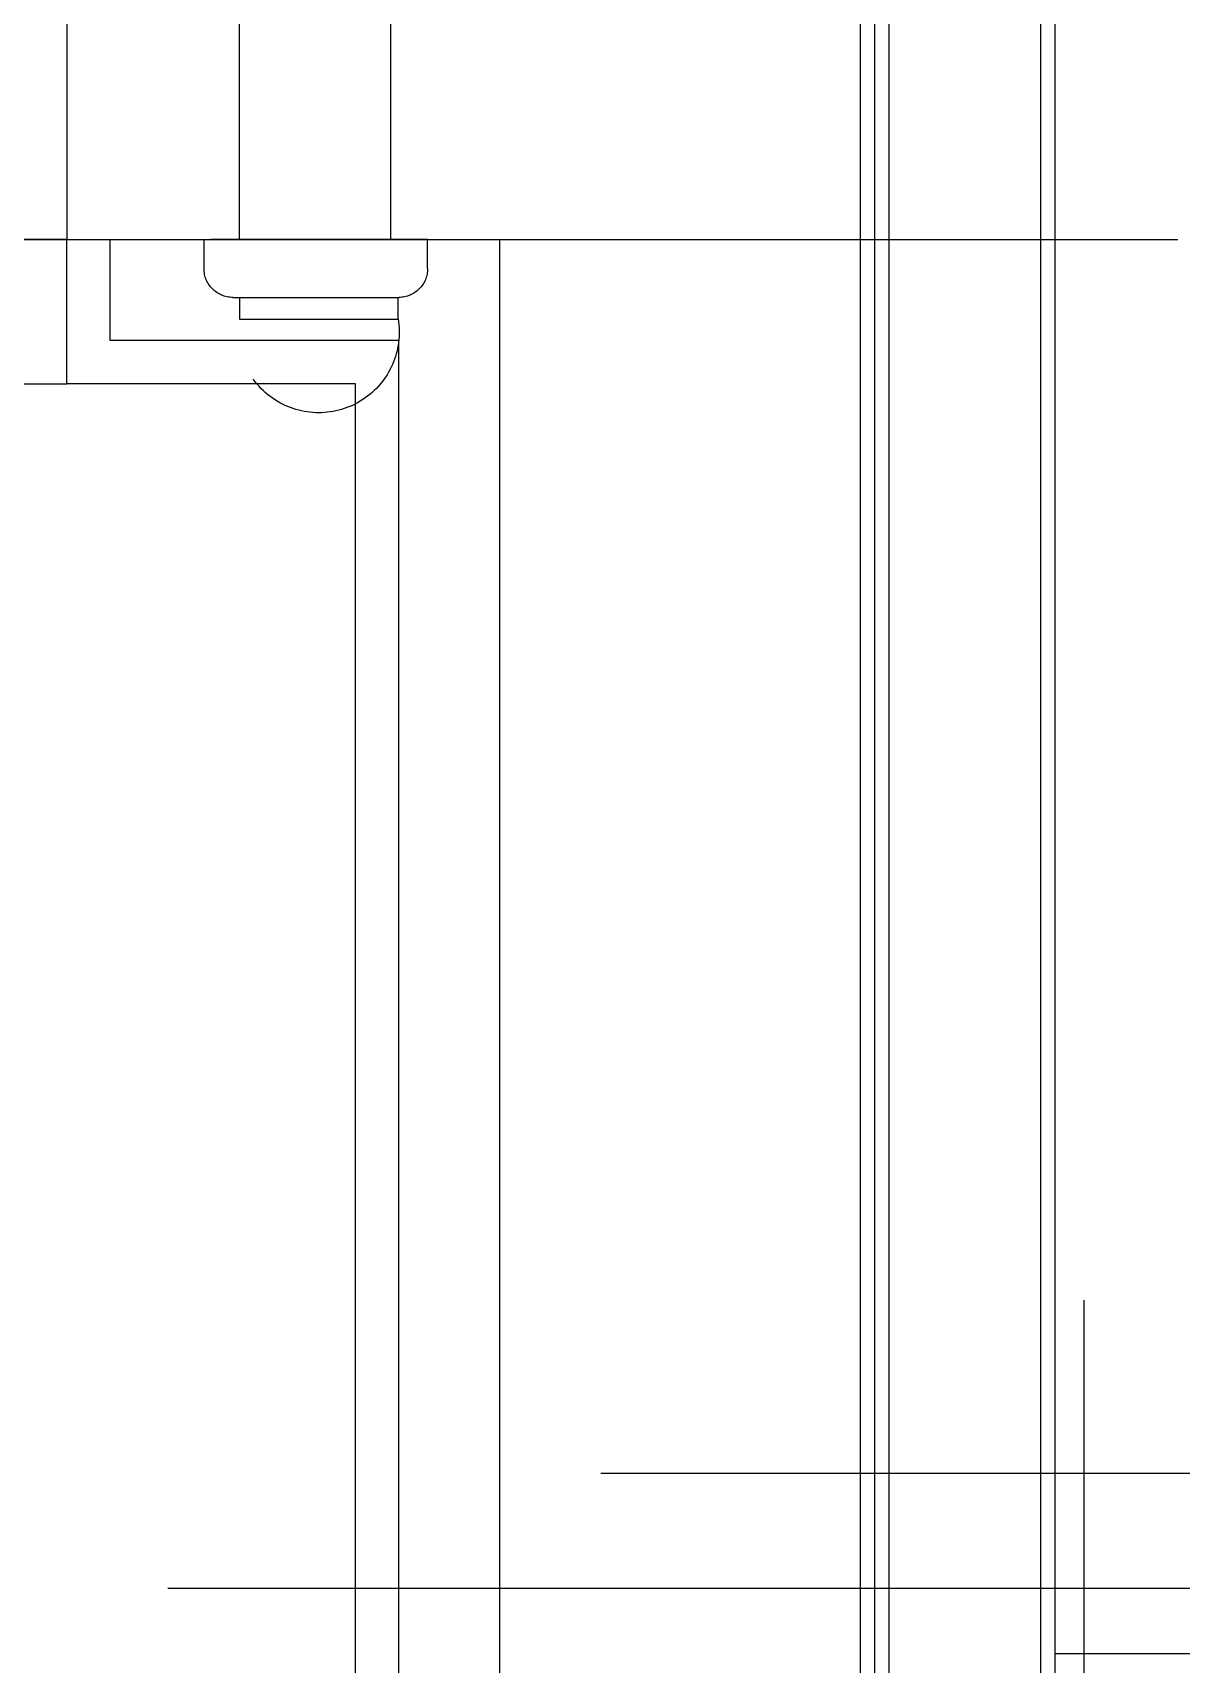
# Model space of a CAD drawing. Header units: millimetres. Extents: x 6886222 to 6919728, y 230959 to 276095.
# Drawn here: x 6908109 to 6908906, y 241867 to 242998 of the extents above; entities that cross this region are included whole.
import ezdxf
from ezdxf.xclip import XClip

# ---------------------------------------------------------------- set-up
doc = ezdxf.new("R2010")
doc.units = ezdxf.units.MM
doc.header["$LTSCALE"] = 100
doc.header["$XCLIPFRAME"] = 2
doc.linetypes.add('U-74D-EX$0$CEN', pattern=[62, 60, -1, 0, -1])
doc.linetypes.add('U-74D-EX$0$HID', pattern=[2.3, 1.5, -0.8])
for name, color, linetype in [('BP', 7, 'Continuous'), ('ELE8', 8, 'Continuous'), ('U-74D-EX$0$CEN', 1, 'U-74D-EX$0$CEN'), ('U-74D-EX$0$CON', 2, 'Continuous'), ('U-74D-EX$0$FIN', 5, 'Continuous'), ('U-74D-EX$0$FUR_미설치가구', 8, 'U-74D-EX$0$HID'), ('U-74D-EX$0$INSUL_line', 8, 'Continuous'), ('U-74D-EX$0$WAL', 3, 'Continuous'), ('U-74D-EX$0$발코니 입면선', 4, 'Continuous'), ('기단부-석재', 6, 'Continuous')]:
    doc.layers.add(name, color=color, linetype=linetype)
doc.layers.add('U-74D-EX$0$MC', color=152, linetype='Continuous', plot=False)

# ---------------------------------------------------------------- blocks, each defined once
blk = doc.blocks.new('U-74D-EX$0$A$Cd8f55ee0')
at = {"layer": 'U-74D-EX$0$FUR_미설치가구'}
for p, q in [((-192.5, 375), (-192.5, 390)), ((-192.5, 390), (-82.5, 390)), ((-192.5, 375), (-192.5, 390)), ((-82.5, 390), (-82.5, 375)), ((-82.5, 390), (-82.5, 375)), ((-197, 375), (-82, 375)), ((-217, 355), (-217, 335)), ((-217, 355), (-217, 335)), ((-62, 355), (-62, 335)), ((-62, 335), (-217, 335)), ((-62, 335), (-217, 335)), ((-192.5, 335), (-192.5, -50)), ((-87.5, 335), (-87.5, -50)), ((-280, -50), (0, -550)), ((0, -50), (-280, -550))]:
    blk.add_line(p, q, dxfattribs=at)
blk.add_lwpolyline([(-280, -550), (0, -550), (0, -50), (-280, -50)], close=True, dxfattribs=at)
for centre, radius, start, end in [((-137.5, 399.2), 55.8, 350.4727, 189.5273), ((-197, 355), 20, 90, 180), ((-197, 355), 20, 90, 180), ((-82, 355), 20, 0, 90)]:
    blk.add_arc(centre, radius, start, end, dxfattribs=at)
blk = doc.blocks.new('U-74D-EX')
at = {"layer": 'U-74D-EX$0$CEN'}
for p, q in [((-5715, 200), (-5715, -2590)), ((-6650, -4415), (-6650, -1890)), ((-9310, -2390), (-3920, -2390))]:
    blk.add_line(p, q, dxfattribs=at)
at = {"layer": 'U-74D-EX$0$CON'}
for p, q in [((-5715, -1820), (-5715, -2120)), ((-5465, -1820), (-5715, -1820)), ((-8810, -2120), (-5715, -2120)), ((-8560, -2370), (-5465, -2370))]:
    blk.add_line(p, q, dxfattribs=at)
at = {"layer": 'U-74D-EX$0$FIN'}
blk.add_line((-8425, -2505), (-6695, -2505), dxfattribs=at)
at = {"layer": 'U-74D-EX$0$INSUL_line'}
for p, q in [((-8550, -2380), (-4330, -2380)), ((-8435, -2495), (-4240, -2495))]:
    blk.add_line(p, q, dxfattribs=at)
at = {"layer": 'U-74D-EX$0$MC'}
for p, q in [((-6570, -2190), (-6570, -4415)), ((-8660, -2525), (-6450, -2525))]:
    blk.add_line(p, q, dxfattribs=at)
at = {"layer": 'U-74D-EX$0$WAL'}
for q in [(-5045, -2505), (-6695, -3375)]:
    blk.add_line((-6695, -2505), q, dxfattribs=at)
at = {"layer": 'U-74D-EX$0$발코니 입면선'}
blk.add_line((-5715, -1820), (-5715, -1190), dxfattribs=at)
at = {"layer": 'U-74D-EX$0$FUR_미설치가구', "xscale": -1.000000000000001, "rotation": 90}
blk.add_blockref('U-74D-EX$0$A$Cd8f55ee0', (-5380, -2132), dxfattribs=at)
blk = doc.blocks.new('기단부-301-TF')
at = {"layer": 'ELE8'}
blk.add_line((21630, -33690), (22260, -33690), dxfattribs=at)
at = {"layer": '기단부-석재'}
for points in [[(23590, -36685), (23590, -36785), (22460, -36785), (22460, -33690), (22260, -33690), (22260, -33590)], [(23560, -36685), (23560, -36755), (22490, -36755), (22490, -33660), (22290, -33660), (22290, -33590)]]:
    blk.add_lwpolyline(points, dxfattribs=at)

msp = doc.modelspace()

# ---------------------------------------------------------------- block references
at = {"layer": 'BP'}
ref = msp.add_blockref('U-74D-EX', (6906313.1, 248569.4), dxfattribs=dict(at, rotation=90))
XClip(ref).set_block_clipping_path([(6114.9999999985, -1385.0000000037), (6114.9999999983, -10114.9999999935), (-9310.0000000001, -10114.9999999935), (-9310.0000000001, -455.0000000037), (324.9999999999, -455.0000000037), (325.0000000001, -1385.0000000037)])

# ---------------------------------------------------------------- next in the draw order: block references
at = {"layer": '기단부-석재'}
msp.add_blockref('기단부-301-TF', (6885873.1, 276444.4), dxfattribs=at)

doc.saveas('drawing.dxf')
